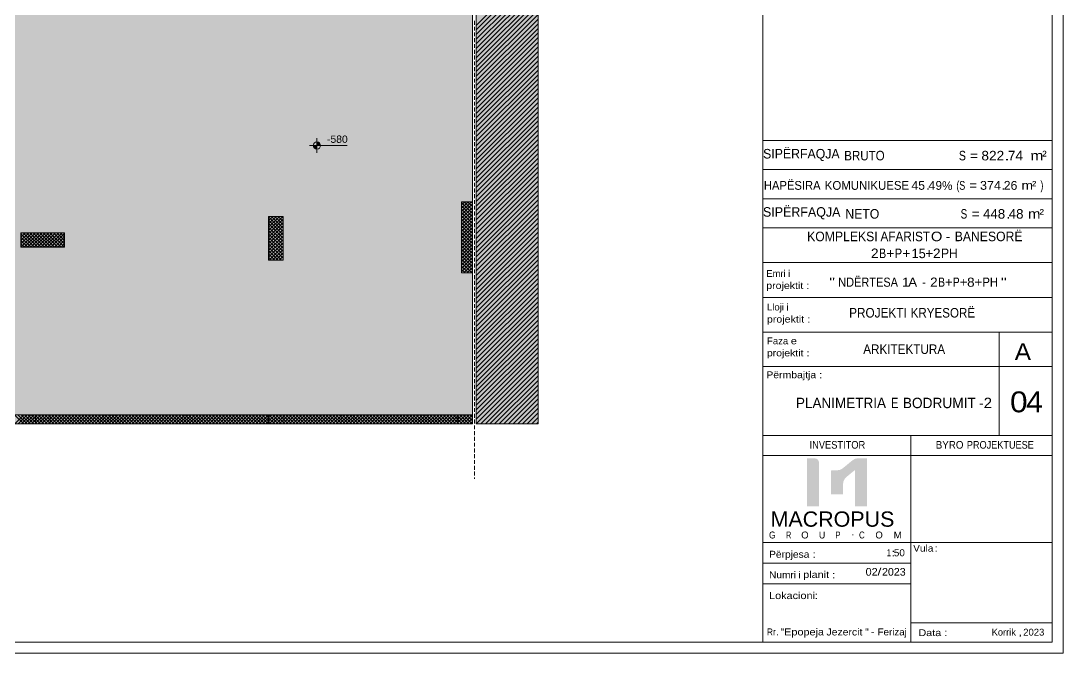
# Model space of a CAD drawing. Header units: metres. Extents: x 312 to 313.4, y 204 to 204.42.
# Drawn here: x 313.1007 to 313.402, y 204.0047 to 204.1875 of the extents above; entities that cross this region are included whole.
import ezdxf

# ---------------------------------------------------------------- set-up
doc = ezdxf.new("R2010")
doc.units = ezdxf.units.M
for name, color, linetype, true_color in [('PDF_2D Drafting - General', 7, 'Continuous', 0x999999), ('PDF_A - Dimensionimi', 7, 'Continuous', 0x999999), ('PDF_A - Fill Zone', 7, 'Continuous', 0xcccccc), ('PDF_A - Fleta', 7, 'Continuous', 0x6a6a6a), ('PDF_A - Muret', 7, 'Continuous', 0xaaaaaa), ('PDF_A - Shtyllat', 7, 'Continuous', 0x999999), ('PDF_A - Shtyllat bodrum', 7, 'Continuous', 0x999999)]:
    doc.layers.add(name, color=color, linetype=linetype, true_color=true_color)
doc.layers.add('PDF_Drawing & Figure', color=5, linetype='Continuous')
doc.styles.add('PDF Arial', font='arial.ttf')

# ---------------------------------------------------------------- blocks, each defined once
blk = doc.blocks.new('bodrumi')
at = {"layer": 'PDF_2D Drafting - General', "true_color": 0xffffff, "transparency": 33554559}
blk.add_hatch(color=7, dxfattribs=at).paths.add_polyline_path([(0.00316, 0.24951), (0.00316, -0.0437), (-0.31895, -0.0437), (-0.31895, 0.21459), (-0.3188, 0.21675), (-0.31836, 0.21887), (-0.31763, 0.2209), (-0.31663, 0.22282), (-0.31538, 0.22459), (-0.3139, 0.22616), (-0.31221, 0.22752), (-0.31036, 0.22864), (-0.30837, 0.22949), (-0.30629, 0.23007), (-0.30414, 0.23035)])
at = {"layer": 'PDF_A - Dimensionimi', "transparency": 33554559}
for points in [[(-0.04183, 0.03679), (-0.04183, 0.03574), (-0.04223, 0.03582), (-0.04257, 0.03605), (-0.0428, 0.03639), (-0.04288, 0.03679)], [(-0.04183, 0.03679), (-0.04183, 0.03784), (-0.04142, 0.03776), (-0.04108, 0.03754), (-0.04085, 0.03719), (-0.04077, 0.03679)]]:
    blk.add_hatch(color=256, dxfattribs=at).paths.add_polyline_path(points)
at = {"layer": 'PDF_A - Fill Zone', "true_color": 0xffffff, "transparency": 33554559}
blk.add_hatch(color=7, dxfattribs=at).paths.add_polyline_path([(0.00421, 0.24687), (0.00421, 0.24951), (0.02211, 0.24951), (0.02211, -0.0437), (0.00421, -0.0437)])
at = {"layer": 'PDF_A - Fleta', "true_color": 0xc92e1f, "transparency": 33554559}
for points in [[(0.10332, -0.05497), (0.10332, -0.06757), (0.09984, -0.06757), (0.09984, -0.05367), (0.10202, -0.05367), (0.10252, -0.05377), (0.10294, -0.05405), (0.10322, -0.05447)], [(0.11722, -0.05367), (0.11722, -0.06757), (0.11374, -0.06757), (0.11374, -0.05728), (0.11371, -0.05719), (0.11361, -0.05714), (0.11353, -0.05717), (0.11353, -0.05717), (0.11352, -0.05718), (0.11351, -0.05719), (0.1135, -0.0572), (0.11261, -0.05793), (0.11122, -0.05908), (0.11112, -0.05916), (0.11066, -0.05972), (0.11037, -0.06038), (0.11027, -0.06109), (0.11027, -0.06396), (0.11023, -0.06406), (0.11013, -0.0641), (0.10693, -0.0641), (0.10683, -0.06406), (0.10679, -0.06396), (0.10679, -0.05728), (0.10683, -0.05719), (0.10693, -0.05714), (0.10853, -0.05714), (0.1094, -0.057), (0.11016, -0.05657), (0.11022, -0.05652), (0.11028, -0.05647), (0.11286, -0.05434), (0.113, -0.05422), (0.11374, -0.05381), (0.11445, -0.05367)]]:
    blk.add_hatch(color=22, dxfattribs=at).paths.add_polyline_path(points)
at = {"layer": 'PDF_2D Drafting - General', "lineweight": 5}
blk.add_lwpolyline([(0.08706, -0.10686), (0.08706, 0.30355)], dxfattribs=at)
at = {"layer": 'PDF_2D Drafting - General', "color": 8, "lineweight": 9, "true_color": 0x7f7f7f}
for points in [[(0.00316, -0.0437), (0.00316, 0.24951)], [(-0.31895, -0.0437), (0.00316, -0.0437)]]:
    blk.add_lwpolyline(points, dxfattribs=at)
at = {"layer": 'PDF_A - Dimensionimi', "lineweight": 5}
for points in [[(-0.04393, 0.03679), (-0.03972, 0.03679)], [(-0.04183, 0.03469), (-0.04183, 0.0389)], [(-0.03972, 0.03679), (-0.03307, 0.03679)]]:
    blk.add_lwpolyline(points, dxfattribs=at)
blk.add_ellipse((-0.04182, 0.03679), major_axis=(0, 0.00105), ratio=0.999577, dxfattribs=at)
at = {"layer": 'PDF_A - Fill Zone', "lineweight": 5}
for points in [[(0.02211, 0.24951), (0.02211, -0.0437)], [(0.00421, -0.0437), (0.00421, 0.24687)], [(0.00421, 0.07155), (0.02211, 0.08945)], [(0.00421, 0.07021), (0.02211, 0.08811)], [(0.00421, 0.06887), (0.02211, 0.08677)], [(0.00421, 0.06753), (0.02211, 0.08543)], [(0.00421, 0.06619), (0.02211, 0.08409)], [(0.00421, 0.06485), (0.02211, 0.08275)], [(0.00421, 0.06351), (0.02211, 0.08141)], [(0.00421, 0.06217), (0.02211, 0.08007)], [(0.00421, 0.06084), (0.02211, 0.07873)], [(0.00421, 0.0595), (0.02211, 0.07739)], [(0.00421, 0.05816), (0.02211, 0.07605)], [(0.00421, 0.05682), (0.02211, 0.07471)], [(0.00421, 0.05548), (0.02211, 0.07337)], [(0.00421, 0.05414), (0.02211, 0.07203)], [(0.00421, 0.0528), (0.02211, 0.07069)], [(0.00421, 0.05146), (0.02211, 0.06935)], [(0.00421, 0.05012), (0.02211, 0.06801)], [(0.00421, 0.04878), (0.02211, 0.06667)], [(0.00421, 0.04744), (0.02211, 0.06533)], [(0.00421, 0.0461), (0.02211, 0.06399)], [(0.00421, 0.04476), (0.02211, 0.06265)], [(0.00421, 0.04342), (0.02211, 0.06131)], [(0.00421, 0.04208), (0.02211, 0.05997)], [(0.00421, 0.04074), (0.02211, 0.05863)], [(0.00421, 0.0394), (0.02211, 0.05729)], [(0.00421, 0.03806), (0.02211, 0.05595)], [(0.00421, 0.03672), (0.02211, 0.05461)], [(0.00421, 0.03538), (0.02211, 0.05327)], [(0.00421, 0.03404), (0.02211, 0.05193)], [(0.00421, 0.0327), (0.02211, 0.05059)], [(0.00421, 0.03136), (0.02211, 0.04925)], [(0.00421, 0.03002), (0.02211, 0.04791)], [(0.00421, 0.02868), (0.02211, 0.04658)], [(0.00421, 0.02734), (0.02211, 0.04524)], [(0.00421, 0.026), (0.02211, 0.0439)], [(0.00421, 0.02466), (0.02211, 0.04256)], [(0.00421, 0.02332), (0.02211, 0.04122)], [(0.00421, 0.02198), (0.02211, 0.03988)], [(0.00421, 0.02064), (0.02211, 0.03854)], [(0.00421, 0.0193), (0.02211, 0.0372)], [(0.00421, 0.01796), (0.02211, 0.03586)], [(0.00421, 0.01662), (0.02211, 0.03452)], [(0.00421, 0.01528), (0.02211, 0.03318)], [(0.00421, 0.01394), (0.02211, 0.03184)], [(0.00421, 0.0126), (0.02211, 0.0305)], [(0.00421, 0.01126), (0.02211, 0.02916)], [(0.00421, 0.00992), (0.02211, 0.02782)], [(0.00421, 0.00858), (0.02211, 0.02648)], [(0.00421, 0.00724), (0.02211, 0.02514)], [(0.00421, 0.0059), (0.02211, 0.0238)], [(0.00421, 0.00456), (0.02211, 0.02246)], [(0.00421, 0.00322), (0.02211, 0.02112)], [(0.00421, 0.00188), (0.02211, 0.01978)], [(0.00421, 0.00055), (0.02211, 0.01844)], [(0.00421, -0.00079), (0.02211, 0.0171)], [(0.00421, -0.00214), (0.02211, 0.01576)], [(0.00421, -0.00347), (0.02211, 0.01442)], [(0.00421, -0.00481), (0.02211, 0.01308)], [(0.00421, -0.00615), (0.02211, 0.01174)], [(0.00421, -0.00749), (0.02211, 0.0104)], [(0.00421, -0.00883), (0.02211, 0.00906)], [(0.00421, -0.01017), (0.02211, 0.00772)], [(0.00421, -0.01151), (0.02211, 0.00638)], [(0.00421, -0.01285), (0.02211, 0.00504)], [(0.00421, -0.01419), (0.02211, 0.0037)], [(0.00421, -0.01553), (0.02211, 0.00236)], [(0.00421, -0.01687), (0.02211, 0.00102)], [(0.00421, -0.01821), (0.02211, -0.00032)], [(0.00421, -0.01955), (0.02211, -0.00166)], [(0.00421, -0.02089), (0.02211, -0.003)], [(0.00421, -0.02223), (0.02211, -0.00434)], [(0.00421, -0.02357), (0.02211, -0.00568)], [(0.00421, -0.02491), (0.02211, -0.00702)], [(0.00421, -0.02625), (0.02211, -0.00836)], [(0.00421, -0.02759), (0.02211, -0.0097)], [(0.00421, -0.02893), (0.02211, -0.01104)], [(0.00421, -0.03027), (0.02211, -0.01238)], [(0.00421, -0.03161), (0.02211, -0.01372)], [(0.00421, -0.03295), (0.02211, -0.01506)], [(0.00421, -0.03429), (0.02211, -0.0164)], [(0.00421, -0.03563), (0.02211, -0.01774)], [(0.00421, -0.03697), (0.02211, -0.01907)], [(0.00421, -0.03831), (0.02211, -0.02041)], [(0.00421, -0.03965), (0.02211, -0.02175)], [(0.00421, -0.04099), (0.02211, -0.02309)], [(0.00421, -0.04233), (0.02211, -0.02443)], [(0.00421, -0.04367), (0.02211, -0.02577)], [(0.00552, -0.0437), (0.02211, -0.02711)], [(0.00686, -0.0437), (0.02211, -0.02845)], [(0.0082, -0.0437), (0.02211, -0.02979)], [(0.00954, -0.0437), (0.02211, -0.03113)], [(0.01088, -0.0437), (0.02211, -0.03247)], [(0.01222, -0.0437), (0.02211, -0.03381)], [(0.01356, -0.0437), (0.02211, -0.03515)], [(0.0149, -0.0437), (0.02211, -0.03649)], [(0.01624, -0.0437), (0.02211, -0.03783)], [(0.01758, -0.0437), (0.02211, -0.03917)], [(0.01892, -0.0437), (0.02211, -0.04051)], [(0.02026, -0.0437), (0.02211, -0.04185)], [(0.02211, -0.0437), (0.00421, -0.0437)], [(0.0216, -0.0437), (0.02211, -0.04319)]]:
    blk.add_lwpolyline(points, dxfattribs=at)
at = {"layer": 'PDF_A - Fleta', "color": 253, "lineweight": 5, "true_color": 0x999999}
for points in [[(0.17388, 0.3067), (0.17388, -0.11001)], [(0.17068, 0.30355), (0.17068, -0.10686)], [(0.08706, 0.03826), (0.17068, 0.03826)], [(0.08706, 0.02984), (0.17068, 0.02984)], [(0.08706, 0.02141), (0.17068, 0.02141)], [(0.08706, 0.01299), (0.17068, 0.01299)], [(0.17068, 0.00301), (0.08706, 0.00301)], [(0.08706, -0.00716), (0.17068, -0.00716)], [(0.17068, -0.00716), (0.08706, -0.00716)], [(0.17068, -0.01714), (0.08706, -0.01714)], [(0.08706, -0.01714), (0.17068, -0.01714)], [(0.17078, -0.01714), (0.08712, -0.01714)], [(0.15536, -0.01714), (0.15536, -0.04708)], [(0.15536, -0.01714), (0.15536, -0.04708)], [(0.15536, -0.01714), (0.17068, -0.01714)], [(0.15536, -0.02712), (0.15536, -0.01714)], [(0.17068, -0.02712), (0.08706, -0.02712)], [(0.08706, -0.02712), (0.15536, -0.02712)], [(0.17078, -0.02712), (0.08712, -0.02712)], [(0.17078, -0.02712), (0.08712, -0.02712)], [(0.15536, -0.02712), (0.17068, -0.02712)], [(0.15536, -0.04708), (0.15536, -0.02712)], [(0.17068, -0.02712), (0.15536, -0.02712)], [(0.15536, -0.02712), (0.15536, -0.04708)], [(0.08706, -0.04708), (0.12982, -0.04708)], [(0.08706, -0.04708), (0.12982, -0.04708)], [(0.15536, -0.04708), (0.08706, -0.04708)], [(0.08712, -0.04708), (0.17078, -0.04708)], [(0.17068, -0.04708), (0.08712, -0.04708)], [(0.08712, -0.04708), (0.17068, -0.04708)], [(0.12982, -0.04708), (0.12982, -0.05285)], [(0.12982, -0.04708), (0.12982, -0.05285)], [(0.12982, -0.04708), (0.17068, -0.04708)], [(0.12982, -0.05577), (0.12982, -0.04708)], [(0.17068, -0.04708), (0.15536, -0.04708)], [(0.12982, -0.05285), (0.08706, -0.05285)], [(0.12982, -0.05285), (0.08706, -0.05285)], [(0.08706, -0.05285), (0.12982, -0.05285)], [(0.12982, -0.05285), (0.12982, -0.07549)], [(0.12982, -0.05285), (0.17068, -0.05285)], [(0.12982, -0.07549), (0.12982, -0.05577)], [(0.17068, -0.07802), (0.08706, -0.07802)], [(0.12982, -0.07549), (0.12982, -0.08127)], [(0.12982, -0.07549), (0.12982, -0.08127)], [(0.12982, -0.08127), (0.12982, -0.07549)], [(0.12982, -0.08127), (0.12982, -0.10238)], [(0.12982, -0.09001), (0.12982, -0.08127)], [(0.12982, -0.08399), (0.08706, -0.08399)], [(0.08706, -0.08996), (0.12982, -0.08996)], [(0.12982, -0.10686), (0.12982, -0.09001)], [(0.12982, -0.10128), (0.17068, -0.10128)], [(0.17068, -0.10686), (-0.3979, -0.10686)], [(0.17388, -0.11001), (-0.41369, -0.11001)]]:
    blk.add_lwpolyline(points, dxfattribs=at)
at = {"layer": 'PDF_A - Muret', "color": 8, "lineweight": 18, "true_color": 0x7f7f7f}
for points in [[(-0.12316, -0.04107), (-0.18895, -0.04107)], [(-0.05579, -0.04107), (-0.11895, -0.04107)], [(-0.00105, -0.04107), (-0.05158, -0.04107)], [(-0.18895, -0.0437), (-0.12316, -0.0437)], [(-0.11895, -0.0437), (-0.05579, -0.0437)], [(-0.05158, -0.0437), (-0.00105, -0.0437)]]:
    blk.add_lwpolyline(points, dxfattribs=at)
at = {"layer": 'PDF_A - Muret', "lineweight": 9}
for points in [[(-0.12658, -0.0437), (-0.12922, -0.04107)], [(-0.12913, -0.0437), (-0.1265, -0.04107)], [(-0.12562, -0.0437), (-0.12825, -0.04107)], [(-0.12816, -0.0437), (-0.12553, -0.04107)], [(-0.12465, -0.0437), (-0.12728, -0.04107)], [(-0.12719, -0.0437), (-0.12456, -0.04107)], [(-0.12368, -0.0437), (-0.12631, -0.04107)], [(-0.12623, -0.0437), (-0.12359, -0.04107)], [(-0.12316, -0.04325), (-0.12535, -0.04107)], [(-0.12526, -0.0437), (-0.12316, -0.0416)], [(-0.12316, -0.04229), (-0.12438, -0.04107)], [(-0.12316, -0.04132), (-0.12341, -0.04107)], [(-0.11895, -0.04319), (-0.11682, -0.04107)], [(-0.11895, -0.04223), (-0.11779, -0.04107)], [(-0.11895, -0.04126), (-0.11876, -0.04107)], [(-0.11691, -0.0437), (-0.11895, -0.04166)], [(-0.11594, -0.0437), (-0.11857, -0.04107)], [(-0.11849, -0.0437), (-0.11585, -0.04107)], [(-0.11497, -0.0437), (-0.1176, -0.04107)], [(-0.11752, -0.0437), (-0.11489, -0.04107)], [(-0.11401, -0.0437), (-0.11664, -0.04107)], [(-0.11655, -0.0437), (-0.11392, -0.04107)], [(-0.11304, -0.0437), (-0.11567, -0.04107)], [(-0.11558, -0.0437), (-0.11295, -0.04107)], [(-0.11207, -0.0437), (-0.1147, -0.04107)], [(-0.11461, -0.0437), (-0.11198, -0.04107)], [(-0.1111, -0.0437), (-0.11373, -0.04107)], [(-0.11365, -0.0437), (-0.11102, -0.04107)], [(-0.11014, -0.0437), (-0.11277, -0.04107)], [(-0.11268, -0.0437), (-0.11005, -0.04107)], [(-0.10917, -0.0437), (-0.1118, -0.04107)], [(-0.11171, -0.0437), (-0.10908, -0.04107)], [(-0.1082, -0.0437), (-0.11083, -0.04107)], [(-0.11074, -0.0437), (-0.10811, -0.04107)], [(-0.10723, -0.0437), (-0.10986, -0.04107)], [(-0.10978, -0.0437), (-0.10714, -0.04107)], [(-0.10626, -0.0437), (-0.1089, -0.04107)], [(-0.10881, -0.0437), (-0.10618, -0.04107)], [(-0.1053, -0.0437), (-0.10793, -0.04107)], [(-0.10784, -0.0437), (-0.10521, -0.04107)], [(-0.10433, -0.0437), (-0.10696, -0.04107)], [(-0.10687, -0.0437), (-0.10424, -0.04107)], [(-0.10336, -0.0437), (-0.10599, -0.04107)], [(-0.10591, -0.0437), (-0.10327, -0.04107)], [(-0.10239, -0.0437), (-0.10503, -0.04107)], [(-0.10494, -0.0437), (-0.10231, -0.04107)], [(-0.10143, -0.0437), (-0.10406, -0.04107)], [(-0.10397, -0.0437), (-0.10134, -0.04107)], [(-0.10046, -0.0437), (-0.10309, -0.04107)], [(-0.103, -0.0437), (-0.10037, -0.04107)], [(-0.09949, -0.0437), (-0.10212, -0.04107)], [(-0.10204, -0.0437), (-0.0994, -0.04107)], [(-0.09852, -0.0437), (-0.10116, -0.04107)], [(-0.10107, -0.0437), (-0.09844, -0.04107)], [(-0.09756, -0.0437), (-0.10019, -0.04107)], [(-0.1001, -0.0437), (-0.09747, -0.04107)], [(-0.09659, -0.0437), (-0.09922, -0.04107)], [(-0.09913, -0.0437), (-0.0965, -0.04107)], [(-0.09562, -0.0437), (-0.09825, -0.04107)], [(-0.09817, -0.0437), (-0.09553, -0.04107)], [(-0.09465, -0.0437), (-0.09728, -0.04107)], [(-0.0972, -0.0437), (-0.09457, -0.04107)], [(-0.09369, -0.0437), (-0.09632, -0.04107)], [(-0.09623, -0.0437), (-0.0936, -0.04107)], [(-0.09272, -0.0437), (-0.09535, -0.04107)], [(-0.09526, -0.0437), (-0.09263, -0.04107)], [(-0.09175, -0.0437), (-0.09438, -0.04107)], [(-0.09429, -0.0437), (-0.09166, -0.04107)], [(-0.09078, -0.0437), (-0.09341, -0.04107)], [(-0.09333, -0.0437), (-0.0907, -0.04107)], [(-0.08981, -0.0437), (-0.09245, -0.04107)], [(-0.09236, -0.0437), (-0.08973, -0.04107)], [(-0.08885, -0.0437), (-0.09148, -0.04107)], [(-0.09139, -0.0437), (-0.08876, -0.04107)], [(-0.08788, -0.0437), (-0.09051, -0.04107)], [(-0.09042, -0.0437), (-0.08779, -0.04107)], [(-0.08691, -0.0437), (-0.08954, -0.04107)], [(-0.08946, -0.0437), (-0.08682, -0.04107)], [(-0.08594, -0.0437), (-0.08858, -0.04107)], [(-0.08849, -0.0437), (-0.08586, -0.04107)], [(-0.08498, -0.0437), (-0.08761, -0.04107)], [(-0.08752, -0.0437), (-0.08489, -0.04107)], [(-0.08401, -0.0437), (-0.08664, -0.04107)], [(-0.08655, -0.0437), (-0.08392, -0.04107)], [(-0.08304, -0.0437), (-0.08567, -0.04107)], [(-0.08559, -0.0437), (-0.08295, -0.04107)], [(-0.08207, -0.0437), (-0.08471, -0.04107)], [(-0.08462, -0.0437), (-0.08199, -0.04107)], [(-0.08111, -0.0437), (-0.08374, -0.04107)], [(-0.08365, -0.0437), (-0.08102, -0.04107)], [(-0.08014, -0.0437), (-0.08277, -0.04107)], [(-0.08268, -0.0437), (-0.08005, -0.04107)], [(-0.07917, -0.0437), (-0.0818, -0.04107)], [(-0.08172, -0.0437), (-0.07908, -0.04107)], [(-0.0782, -0.0437), (-0.08084, -0.04107)], [(-0.08075, -0.0437), (-0.07812, -0.04107)], [(-0.07724, -0.0437), (-0.07987, -0.04107)], [(-0.07978, -0.0437), (-0.07715, -0.04107)], [(-0.07627, -0.0437), (-0.0789, -0.04107)], [(-0.07881, -0.0437), (-0.07618, -0.04107)], [(-0.0753, -0.0437), (-0.07793, -0.04107)], [(-0.07785, -0.0437), (-0.07521, -0.04107)], [(-0.07433, -0.0437), (-0.07696, -0.04107)], [(-0.07688, -0.0437), (-0.07425, -0.04107)], [(-0.07337, -0.0437), (-0.076, -0.04107)], [(-0.07591, -0.0437), (-0.07328, -0.04107)], [(-0.0724, -0.0437), (-0.07503, -0.04107)], [(-0.07494, -0.0437), (-0.07231, -0.04107)], [(-0.07143, -0.0437), (-0.07406, -0.04107)], [(-0.07397, -0.0437), (-0.07134, -0.04107)], [(-0.07046, -0.0437), (-0.07309, -0.04107)], [(-0.07301, -0.0437), (-0.07038, -0.04107)], [(-0.06949, -0.0437), (-0.07213, -0.04107)], [(-0.07204, -0.0437), (-0.06941, -0.04107)], [(-0.06853, -0.0437), (-0.07116, -0.04107)], [(-0.07107, -0.0437), (-0.06844, -0.04107)], [(-0.06756, -0.0437), (-0.07019, -0.04107)], [(-0.0701, -0.0437), (-0.06747, -0.04107)], [(-0.06659, -0.0437), (-0.06922, -0.04107)], [(-0.06914, -0.0437), (-0.0665, -0.04107)], [(-0.06562, -0.0437), (-0.06826, -0.04107)], [(-0.06817, -0.0437), (-0.06554, -0.04107)], [(-0.06466, -0.0437), (-0.06729, -0.04107)], [(-0.0672, -0.0437), (-0.06457, -0.04107)], [(-0.06369, -0.0437), (-0.06632, -0.04107)], [(-0.06623, -0.0437), (-0.0636, -0.04107)], [(-0.06272, -0.0437), (-0.06535, -0.04107)], [(-0.06527, -0.0437), (-0.06263, -0.04107)], [(-0.06175, -0.0437), (-0.06439, -0.04107)], [(-0.0643, -0.0437), (-0.06167, -0.04107)], [(-0.06079, -0.0437), (-0.06342, -0.04107)], [(-0.06333, -0.0437), (-0.0607, -0.04107)], [(-0.05982, -0.0437), (-0.06245, -0.04107)], [(-0.06236, -0.0437), (-0.05973, -0.04107)], [(-0.05885, -0.0437), (-0.06148, -0.04107)], [(-0.0614, -0.0437), (-0.05876, -0.04107)], [(-0.05788, -0.0437), (-0.06052, -0.04107)], [(-0.06043, -0.0437), (-0.0578, -0.04107)], [(-0.05692, -0.0437), (-0.05955, -0.04107)], [(-0.05946, -0.0437), (-0.05683, -0.04107)], [(-0.05595, -0.0437), (-0.05858, -0.04107)], [(-0.05849, -0.0437), (-0.05586, -0.04107)], [(-0.05579, -0.04289), (-0.05761, -0.04107)], [(-0.05752, -0.0437), (-0.05579, -0.04196)], [(-0.05579, -0.04192), (-0.05664, -0.04107)], [(-0.05158, -0.04356), (-0.04909, -0.04107)], [(-0.05158, -0.04259), (-0.05006, -0.04107)], [(-0.05158, -0.04162), (-0.05102, -0.04107)], [(-0.04917, -0.0437), (-0.05158, -0.04129)], [(-0.04821, -0.0437), (-0.05084, -0.04107)], [(-0.05075, -0.0437), (-0.04812, -0.04107)], [(-0.04724, -0.0437), (-0.04987, -0.04107)], [(-0.04978, -0.0437), (-0.04715, -0.04107)], [(-0.04627, -0.0437), (-0.0489, -0.04107)], [(-0.04882, -0.0437), (-0.04618, -0.04107)], [(-0.0453, -0.0437), (-0.04794, -0.04107)], [(-0.04785, -0.0437), (-0.04522, -0.04107)], [(-0.04434, -0.0437), (-0.04697, -0.04107)], [(-0.04688, -0.0437), (-0.04425, -0.04107)], [(-0.04337, -0.0437), (-0.046, -0.04107)], [(-0.04591, -0.0437), (-0.04328, -0.04107)], [(-0.0424, -0.0437), (-0.04503, -0.04107)], [(-0.04495, -0.0437), (-0.04231, -0.04107)], [(-0.04143, -0.0437), (-0.04407, -0.04107)], [(-0.04398, -0.0437), (-0.04135, -0.04107)], [(-0.04047, -0.0437), (-0.0431, -0.04107)], [(-0.04301, -0.0437), (-0.04038, -0.04107)], [(-0.0395, -0.0437), (-0.04213, -0.04107)], [(-0.04204, -0.0437), (-0.03941, -0.04107)], [(-0.03853, -0.0437), (-0.04116, -0.04107)], [(-0.04108, -0.0437), (-0.03844, -0.04107)], [(-0.03756, -0.0437), (-0.0402, -0.04107)], [(-0.04011, -0.0437), (-0.03748, -0.04107)], [(-0.0366, -0.0437), (-0.03923, -0.04107)], [(-0.03914, -0.0437), (-0.03651, -0.04107)], [(-0.03563, -0.0437), (-0.03826, -0.04107)], [(-0.03817, -0.0437), (-0.03554, -0.04107)], [(-0.03466, -0.0437), (-0.03729, -0.04107)], [(-0.0372, -0.0437), (-0.03457, -0.04107)], [(-0.03369, -0.0437), (-0.03632, -0.04107)], [(-0.03624, -0.0437), (-0.03361, -0.04107)], [(-0.03273, -0.0437), (-0.03536, -0.04107)], [(-0.03527, -0.0437), (-0.03264, -0.04107)], [(-0.03176, -0.0437), (-0.03439, -0.04107)], [(-0.0343, -0.0437), (-0.03167, -0.04107)], [(-0.03079, -0.0437), (-0.03342, -0.04107)], [(-0.03333, -0.0437), (-0.0307, -0.04107)], [(-0.02982, -0.0437), (-0.03245, -0.04107)], [(-0.03237, -0.0437), (-0.02974, -0.04107)], [(-0.02885, -0.0437), (-0.03149, -0.04107)], [(-0.0314, -0.0437), (-0.02877, -0.04107)], [(-0.02789, -0.0437), (-0.03052, -0.04107)], [(-0.03043, -0.0437), (-0.0278, -0.04107)], [(-0.02692, -0.0437), (-0.02955, -0.04107)], [(-0.02946, -0.0437), (-0.02683, -0.04107)], [(-0.02595, -0.0437), (-0.02858, -0.04107)], [(-0.0285, -0.0437), (-0.02586, -0.04107)], [(-0.02498, -0.0437), (-0.02762, -0.04107)], [(-0.02753, -0.0437), (-0.0249, -0.04107)], [(-0.02402, -0.0437), (-0.02665, -0.04107)], [(-0.02656, -0.0437), (-0.02393, -0.04107)], [(-0.02305, -0.0437), (-0.02568, -0.04107)], [(-0.02559, -0.0437), (-0.02296, -0.04107)], [(-0.02208, -0.0437), (-0.02471, -0.04107)], [(-0.02463, -0.0437), (-0.02199, -0.04107)], [(-0.02111, -0.0437), (-0.02375, -0.04107)], [(-0.02366, -0.0437), (-0.02103, -0.04107)], [(-0.02015, -0.0437), (-0.02278, -0.04107)], [(-0.02269, -0.0437), (-0.02006, -0.04107)], [(-0.01918, -0.0437), (-0.02181, -0.04107)], [(-0.02172, -0.0437), (-0.01909, -0.04107)], [(-0.01821, -0.0437), (-0.02084, -0.04107)], [(-0.02076, -0.0437), (-0.01812, -0.04107)], [(-0.01724, -0.0437), (-0.01988, -0.04107)], [(-0.01979, -0.0437), (-0.01716, -0.04107)], [(-0.01628, -0.0437), (-0.01891, -0.04107)], [(-0.01882, -0.0437), (-0.01619, -0.04107)], [(-0.01531, -0.0437), (-0.01794, -0.04107)], [(-0.01785, -0.0437), (-0.01522, -0.04107)], [(-0.01434, -0.0437), (-0.01697, -0.04107)], [(-0.01688, -0.0437), (-0.01425, -0.04107)], [(-0.01337, -0.0437), (-0.016, -0.04107)], [(-0.01592, -0.0437), (-0.01329, -0.04107)], [(-0.01241, -0.0437), (-0.01504, -0.04107)], [(-0.01495, -0.0437), (-0.01232, -0.04107)], [(-0.01144, -0.0437), (-0.01407, -0.04107)], [(-0.01398, -0.0437), (-0.01135, -0.04107)], [(-0.01047, -0.0437), (-0.0131, -0.04107)], [(-0.01301, -0.0437), (-0.01038, -0.04107)], [(-0.0095, -0.0437), (-0.01213, -0.04107)], [(-0.01205, -0.0437), (-0.00942, -0.04107)], [(-0.00853, -0.0437), (-0.01117, -0.04107)], [(-0.01108, -0.0437), (-0.00845, -0.04107)], [(-0.00757, -0.0437), (-0.0102, -0.04107)], [(-0.01011, -0.0437), (-0.00748, -0.04107)], [(-0.0066, -0.0437), (-0.00923, -0.04107)], [(-0.00914, -0.0437), (-0.00651, -0.04107)], [(-0.00563, -0.0437), (-0.00826, -0.04107)], [(-0.00818, -0.0437), (-0.00554, -0.04107)], [(-0.00466, -0.0437), (-0.0073, -0.04107)], [(-0.00721, -0.0437), (-0.00458, -0.04107)], [(-0.0037, -0.0437), (-0.00633, -0.04107)], [(-0.00624, -0.0437), (-0.00361, -0.04107)], [(-0.00273, -0.0437), (-0.00536, -0.04107)], [(-0.00527, -0.0437), (-0.00264, -0.04107)], [(-0.00176, -0.0437), (-0.00439, -0.04107)], [(-0.0043, -0.0437), (-0.00167, -0.04107)], [(-0.00105, -0.04344), (-0.00343, -0.04107)], [(-0.00334, -0.0437), (-0.00105, -0.04141)], [(-0.00105, -0.04247), (-0.00246, -0.04107)], [(-0.00105, -0.0415), (-0.00149, -0.04107)], [(-0.12429, -0.0437), (-0.12316, -0.04257)], [(-0.12332, -0.0437), (-0.12316, -0.04353)], [(-0.11788, -0.0437), (-0.11895, -0.04263)], [(-0.11884, -0.0437), (-0.11895, -0.04359)], [(-0.05656, -0.0437), (-0.05579, -0.04293)], [(-0.05014, -0.0437), (-0.05158, -0.04226)], [(-0.05111, -0.0437), (-0.05158, -0.04323)], [(-0.00237, -0.0437), (-0.00105, -0.04238)], [(-0.0014, -0.0437), (-0.00105, -0.04335)]]:
    blk.add_lwpolyline(points, dxfattribs=at)
at = {"layer": 'PDF_A - Muret', "color": 254, "true_color": 0xcccccc, "transparency": 33554559}
for points in [[(-0.18895, -0.0437), (-0.18895, -0.04107), (-0.12316, -0.0437), (-0.12316, -0.04107)], [(-0.11895, -0.0437), (-0.11895, -0.04107), (-0.05579, -0.0437), (-0.05579, -0.04107)], [(-0.05158, -0.0437), (-0.05158, -0.04107), (-0.00105, -0.0437), (-0.00105, -0.04107)]]:
    blk.add_solid(points, dxfattribs=at)
at = {"layer": 'PDF_A - Shtyllat', "lineweight": 5}
for points in [[(0, 0.0177), (0.00283, 0.02053)], [(0, 0.01866), (0.00186, 0.02053)], [(0, 0.01963), (0.00089, 0.02053)], [(0.00316, 0.01718), (0, 0.02034)], [(0, 0.01673), (0.00316, 0.01989)], [(0.00316, 0.01621), (0, 0.01937)], [(0, 0.01576), (0.00316, 0.01892)], [(0.00316, 0.01525), (0, 0.0184)], [(0.00316, 0.01815), (0.00078, 0.02053)], [(0.00316, 0.01912), (0.00175, 0.02053)], [(0.00316, 0.02008), (0.00272, 0.02053)], [(-0.05579, 0.01222), (-0.05171, 0.0163)], [(-0.05579, 0.01319), (-0.05268, 0.0163)], [(-0.05579, 0.01416), (-0.05365, 0.0163)], [(-0.05579, 0.01513), (-0.05461, 0.0163)], [(-0.05579, 0.01609), (-0.05558, 0.0163)], [(-0.05158, 0.01193), (-0.05579, 0.01614)], [(-0.05579, 0.01126), (-0.05158, 0.01547)], [(-0.05158, 0.01096), (-0.05579, 0.01517)], [(-0.05158, 0.01289), (-0.05499, 0.0163)], [(-0.05158, 0.01386), (-0.05402, 0.0163)], [(-0.05158, 0.01483), (-0.05305, 0.0163)], [(-0.05158, 0.0158), (-0.05209, 0.0163)], [(0, 0.01479), (0.00316, 0.01795)], [(0.00316, 0.01428), (0, 0.01744)], [(0, 0.01383), (0.00316, 0.01698)], [(0.00316, 0.01331), (0, 0.01647)], [(0, 0.01286), (0.00316, 0.01602)], [(0.00316, 0.01234), (0, 0.0155)], [(-0.05579, 0.01029), (-0.05158, 0.0145)], [(-0.05158, 0.00999), (-0.05579, 0.0142)], [(-0.05579, 0.00932), (-0.05158, 0.01353)], [(-0.05158, 0.00902), (-0.05579, 0.01323)], [(-0.05579, 0.00835), (-0.05158, 0.01256)], [(-0.05158, 0.00806), (-0.05579, 0.01227)], [(0, 0.01189), (0.00316, 0.01505)], [(0.00316, 0.01138), (0, 0.01453)], [(0, 0.01092), (0.00316, 0.01408)], [(0.00316, 0.01041), (0, 0.01357)], [(0, 0.00996), (0.00316, 0.01311)], [(0.00316, 0.00944), (0, 0.0126)], [(0, 0.00899), (0.00316, 0.01215)], [(-0.12737, 0.00741), (-0.12319, 0.01159)], [(-0.12737, 0.00838), (-0.12415, 0.01159)], [(-0.12737, 0.00935), (-0.12512, 0.01159)], [(-0.12737, 0.01031), (-0.12609, 0.01159)], [(-0.12737, 0.01128), (-0.12706, 0.01159)], [(-0.12348, 0.00738), (-0.12737, 0.01127)], [(-0.12445, 0.00738), (-0.12737, 0.01031)], [(-0.12541, 0.00738), (-0.12737, 0.00934)], [(-0.12251, 0.00738), (-0.12672, 0.01159)], [(-0.12643, 0.00738), (-0.12222, 0.01159)], [(-0.12154, 0.00738), (-0.12575, 0.01159)], [(-0.12546, 0.00738), (-0.12125, 0.01159)], [(-0.12058, 0.00738), (-0.12479, 0.01159)], [(-0.12449, 0.00738), (-0.12028, 0.01159)], [(-0.11961, 0.00738), (-0.12382, 0.01159)], [(-0.12353, 0.00738), (-0.11932, 0.01159)], [(-0.11864, 0.00738), (-0.12285, 0.01159)], [(-0.12256, 0.00738), (-0.11835, 0.01159)], [(-0.11767, 0.00738), (-0.12188, 0.01159)], [(-0.12159, 0.00738), (-0.11738, 0.01159)], [(-0.1167, 0.00738), (-0.12092, 0.01159)], [(-0.12062, 0.00738), (-0.11641, 0.01159)], [(-0.11574, 0.00738), (-0.11995, 0.01159)], [(-0.11966, 0.00738), (-0.11545, 0.01159)], [(-0.11477, 0.00738), (-0.11898, 0.01159)], [(-0.11869, 0.00738), (-0.11474, 0.01133)], [(-0.11474, 0.00832), (-0.11801, 0.01159)], [(-0.11772, 0.00738), (-0.11474, 0.01037)], [(-0.11474, 0.00929), (-0.11704, 0.01159)], [(-0.11675, 0.00738), (-0.11474, 0.0094)], [(-0.11474, 0.01025), (-0.11608, 0.01159)], [(-0.11474, 0.01122), (-0.11511, 0.01159)], [(-0.05579, 0.00739), (-0.05158, 0.0116)], [(-0.05158, 0.00709), (-0.05579, 0.0113)], [(-0.05579, 0.00642), (-0.05158, 0.01063)], [(-0.05158, 0.00612), (-0.05579, 0.01033)], [(-0.05579, 0.00545), (-0.05158, 0.00966)], [(-0.05158, 0.00515), (-0.05579, 0.00936)], [(0.00316, 0.00847), (0, 0.01163)], [(0, 0.00802), (0.00316, 0.01118)], [(0.00316, 0.00751), (0, 0.01066)], [(0, 0.00705), (0.00316, 0.01021)], [(0.00316, 0.00654), (0, 0.0097)], [(0, 0.00609), (0.00316, 0.00924)], [(-0.12638, 0.00738), (-0.12737, 0.00837)], [(-0.12735, 0.00738), (-0.12737, 0.0074)], [(-0.11579, 0.00738), (-0.11474, 0.00843)], [(-0.11482, 0.00738), (-0.11474, 0.00746)], [(-0.05579, 0.00448), (-0.05158, 0.00869)], [(-0.05158, 0.00419), (-0.05579, 0.0084)], [(-0.05203, 0.00367), (-0.05579, 0.00743)], [(-0.053, 0.00367), (-0.05579, 0.00646)], [(-0.05563, 0.00367), (-0.05158, 0.00773)], [(-0.05467, 0.00367), (-0.05158, 0.00676)], [(0.00316, 0.00557), (0, 0.00873)], [(0, 0.00512), (0.00316, 0.00828)], [(0.00316, 0.0046), (0, 0.00776)], [(0, 0.00415), (0.00316, 0.00731)], [(0.00316, 0.00363), (0, 0.00679)], [(0, 0.00318), (0.00316, 0.00634)], [(-0.05397, 0.00367), (-0.05579, 0.00549)], [(-0.05494, 0.00367), (-0.05579, 0.00453)], [(-0.0537, 0.00367), (-0.05158, 0.00579)], [(-0.05273, 0.00367), (-0.05158, 0.00482)], [(-0.05176, 0.00367), (-0.05158, 0.00385)], [(0.00316, 0.00267), (0, 0.00583)], [(0, 0.00221), (0.00316, 0.00537)], [(0.00316, 0.0017), (0, 0.00486)], [(0, 0.00125), (0.00316, 0.0044)], [(0.00316, 0.00073), (0, 0.00389)], [(0, 0.00028), (0.00316, 0.00344)], [(0.00292, 0), (0, 0.00292)], [(0.00195, 0), (0, 0.00195)], [(0.00099, 0), (0, 0.00099)], [(0.00002, 0), (0, 0.00002)], [(0.00069, 0), (0.00316, 0.00247)], [(0.00165, 0), (0.00316, 0.0015)], [(0.00262, 0), (0.00316, 0.00053)], [(-0.12316, -0.04353), (-0.12069, -0.04107)], [(-0.12316, -0.04257), (-0.12166, -0.04107)], [(-0.12316, -0.0416), (-0.12263, -0.04107)], [(-0.12078, -0.0437), (-0.12316, -0.04132)], [(-0.11981, -0.0437), (-0.12244, -0.04107)], [(-0.12236, -0.0437), (-0.11972, -0.04107)], [(-0.11895, -0.04359), (-0.12148, -0.04107)], [(-0.12139, -0.0437), (-0.11895, -0.04126)], [(-0.11895, -0.04263), (-0.12051, -0.04107)], [(-0.11895, -0.04166), (-0.11954, -0.04107)], [(-0.12175, -0.0437), (-0.12316, -0.04229)], [(-0.12271, -0.0437), (-0.12316, -0.04325)], [(-0.12042, -0.0437), (-0.11895, -0.04223)], [(-0.11945, -0.0437), (-0.11895, -0.04319)]]:
    blk.add_lwpolyline(points, dxfattribs=at)
at = {"layer": 'PDF_A - Shtyllat', "color": 8, "lineweight": 18, "true_color": 0x7f7f7f}
for points in [[(0.00316, 0.02053), (0, 0.02053)], [(0, 0.02053), (0, 0)], [(0.00316, 0), (0.00316, 0.02053)], [(-0.05158, 0.0163), (-0.05579, 0.0163)], [(-0.05579, 0.0163), (-0.05579, 0.00367)], [(-0.05158, 0.00367), (-0.05158, 0.0163)], [(-0.12737, 0.01159), (-0.12737, 0.00738)], [(-0.11474, 0.01159), (-0.12737, 0.01159)], [(-0.11474, 0.00738), (-0.11474, 0.01159)], [(-0.12737, 0.00738), (-0.11474, 0.00738)], [(-0.05579, 0.00367), (-0.05158, 0.00367)], [(0, 0), (0.00316, 0)], [(-0.11895, -0.04107), (-0.12316, -0.04107)], [(-0.12316, -0.04107), (-0.12316, -0.0437)], [(-0.11895, -0.0437), (-0.11895, -0.04107)], [(-0.12316, -0.0437), (-0.11895, -0.0437)]]:
    blk.add_lwpolyline(points, dxfattribs=at)
at = {"layer": 'PDF_A - Shtyllat', "color": 253, "true_color": 0xaaaaaa, "transparency": 33554559}
for points in [[(0, 0), (0, 0.02053), (0.00316, 0), (0.00316, 0.02053)], [(-0.05579, 0.00367), (-0.05579, 0.0163), (-0.05158, 0.00367), (-0.05158, 0.0163)], [(-0.12737, 0.01159), (-0.11474, 0.01159), (-0.12737, 0.00738), (-0.11474, 0.00738)], [(-0.12316, -0.0437), (-0.12316, -0.04107), (-0.11895, -0.0437), (-0.11895, -0.04107)]]:
    blk.add_solid(points, dxfattribs=at)
at = {"layer": 'PDF_A - Shtyllat bodrum', "lineweight": 5}
for points in [[(-0.05579, -0.04293), (-0.05393, -0.04107)], [(-0.05579, -0.04196), (-0.05489, -0.04107)], [(-0.05401, -0.0437), (-0.05579, -0.04192)], [(-0.05305, -0.0437), (-0.05568, -0.04107)], [(-0.05559, -0.0437), (-0.05296, -0.04107)], [(-0.05208, -0.0437), (-0.05471, -0.04107)], [(-0.05462, -0.0437), (-0.05199, -0.04107)], [(-0.05158, -0.04323), (-0.05374, -0.04107)], [(-0.05365, -0.0437), (-0.05158, -0.04162)], [(-0.05158, -0.04226), (-0.05277, -0.04107)], [(-0.05158, -0.04129), (-0.05181, -0.04107)], [(-0.00105, -0.04335), (0.00123, -0.04107)], [(-0.00105, -0.04238), (0.00026, -0.04107)], [(-0.00105, -0.04141), (-0.00071, -0.04107)], [(0.00114, -0.0437), (-0.00105, -0.0415)], [(0.00211, -0.0437), (-0.00052, -0.04107)], [(-0.00043, -0.0437), (0.0022, -0.04107)], [(0.00308, -0.0437), (0.00044, -0.04107)], [(0.00053, -0.0437), (0.00316, -0.04107)], [(0.00316, -0.04281), (0.00141, -0.04107)], [(0.0015, -0.0437), (0.00316, -0.04204)], [(0.00316, -0.04184), (0.00238, -0.04107)], [(-0.05498, -0.0437), (-0.05579, -0.04289)], [(-0.05269, -0.0437), (-0.05158, -0.04259)], [(-0.05172, -0.0437), (-0.05158, -0.04356)], [(0.00017, -0.0437), (-0.00105, -0.04247)], [(-0.00079, -0.0437), (-0.00105, -0.04344)], [(0.00247, -0.0437), (0.00316, -0.04301)]]:
    blk.add_lwpolyline(points, dxfattribs=at)
at = {"layer": 'PDF_A - Shtyllat bodrum', "color": 8, "lineweight": 18, "true_color": 0x7f7f7f}
for points in [[(-0.05158, -0.04107), (-0.05579, -0.04107)], [(-0.05579, -0.04107), (-0.05579, -0.0437)], [(-0.05158, -0.0437), (-0.05158, -0.04107)], [(0.00316, -0.04107), (-0.00105, -0.04107)], [(-0.00105, -0.04107), (-0.00105, -0.0437)], [(0.00316, -0.0437), (0.00316, -0.04107)], [(-0.05579, -0.0437), (-0.05158, -0.0437)], [(-0.00105, -0.0437), (0.00316, -0.0437)]]:
    blk.add_lwpolyline(points, dxfattribs=at)
at = {"layer": 'PDF_A - Shtyllat bodrum', "color": 253, "true_color": 0xaaaaaa, "transparency": 33554559}
for points in [[(-0.05579, -0.0437), (-0.05579, -0.04107), (-0.05158, -0.0437), (-0.05158, -0.04107)], [(-0.00105, -0.0437), (-0.00105, -0.04107), (0.00316, -0.0437), (0.00316, -0.04107)]]:
    blk.add_solid(points, dxfattribs=at)
at = {"layer": 'PDF_Drawing & Figure', "lineweight": 18}
for points in [[(0.00368, 0.07172), (0.00368, 0.07283)], [(0.00368, 0.07005), (0.00368, 0.07116)], [(0.00368, 0.06838), (0.00368, 0.06949)], [(0.00368, 0.06671), (0.00368, 0.06782)], [(0.00368, 0.06504), (0.00368, 0.06615)], [(0.00368, 0.06336), (0.00368, 0.06448)], [(0.00368, 0.06169), (0.00368, 0.06281)], [(0.00368, 0.06002), (0.00368, 0.06114)], [(0.00368, 0.05835), (0.00368, 0.05947)], [(0.00368, 0.05668), (0.00368, 0.05779)], [(0.00368, 0.05501), (0.00368, 0.05612)], [(0.00368, 0.05334), (0.00368, 0.05445)], [(0.00368, 0.05167), (0.00368, 0.05278)], [(0.00368, 0.05), (0.00368, 0.05111)], [(0.00368, 0.04833), (0.00368, 0.04944)], [(0.00368, 0.04665), (0.00368, 0.04777)], [(0.00368, 0.04498), (0.00368, 0.0461)], [(0.00368, 0.04331), (0.00368, 0.04443)], [(0.00368, 0.04164), (0.00368, 0.04276)], [(0.00368, 0.03997), (0.00368, 0.04108)], [(0.00368, 0.0383), (0.00368, 0.03941)], [(0.00368, 0.03663), (0.00368, 0.03774)], [(0.00368, 0.03496), (0.00368, 0.03607)], [(0.00368, 0.03329), (0.00368, 0.0344)], [(0.00368, 0.03161), (0.00368, 0.03273)], [(0.00368, 0.02994), (0.00368, 0.03106)], [(0.00368, 0.02827), (0.00368, 0.02939)], [(0.00368, 0.0266), (0.00368, 0.02772)], [(0.00368, 0.02493), (0.00368, 0.02604)], [(0.00368, 0.02326), (0.00368, 0.02437)], [(0.00368, 0.02159), (0.00368, 0.0227)], [(0.00368, 0.01992), (0.00368, 0.02103)], [(0.00368, 0.01825), (0.00368, 0.01936)], [(0.00368, 0.01658), (0.00368, 0.01769)], [(0.00368, 0.0149), (0.00368, 0.01602)], [(0.00368, 0.01323), (0.00368, 0.01435)], [(0.00368, 0.01156), (0.00368, 0.01268)], [(0.00368, 0.00989), (0.00368, 0.01101)], [(0.00368, 0.00822), (0.00368, 0.00933)], [(0.00368, 0.00655), (0.00368, 0.00766)], [(0.00368, 0.00488), (0.00368, 0.00599)], [(0.00368, 0.00321), (0.00368, 0.00432)], [(0.00368, 0.00154), (0.00368, 0.00265)], [(0.00368, -0.00014), (0.00368, 0.00098)], [(0.00368, -0.00181), (0.00368, -0.00069)], [(0.00368, -0.00348), (0.00368, -0.00236)], [(0.00368, -0.00515), (0.00368, -0.00404)], [(0.00368, -0.00682), (0.00368, -0.00571)], [(0.00368, -0.00849), (0.00368, -0.00738)], [(0.00368, -0.01016), (0.00368, -0.00905)], [(0.00368, -0.01183), (0.00368, -0.01072)], [(0.00368, -0.0135), (0.00368, -0.01239)], [(0.00368, -0.01517), (0.00368, -0.01406)], [(0.00368, -0.01685), (0.00368, -0.01573)], [(0.00368, -0.01852), (0.00368, -0.0174)], [(0.00368, -0.02019), (0.00368, -0.01907)], [(0.00368, -0.02186), (0.00368, -0.02075)], [(0.00368, -0.02353), (0.00368, -0.02242)], [(0.00368, -0.0252), (0.00368, -0.02409)], [(0.00368, -0.02687), (0.00368, -0.02576)], [(0.00368, -0.02854), (0.00368, -0.02743)], [(0.00368, -0.03022), (0.00368, -0.0291)], [(0.00368, -0.03189), (0.00368, -0.03077)], [(0.00368, -0.03356), (0.00368, -0.03244)], [(0.00368, -0.03523), (0.00368, -0.03411)], [(0.00368, -0.0369), (0.00368, -0.03579)], [(0.00368, -0.03857), (0.00368, -0.03746)], [(0.00368, -0.04024), (0.00368, -0.03913)], [(0.00368, -0.04191), (0.00368, -0.0408)], [(0.00368, -0.04358), (0.00368, -0.04247)], [(0.00368, -0.04525), (0.00368, -0.04414)], [(0.00368, -0.04693), (0.00368, -0.04581)], [(0.00368, -0.0486), (0.00368, -0.04748)], [(0.00368, -0.05027), (0.00368, -0.04915)], [(0.00368, -0.05194), (0.00368, -0.05082)], [(0.00368, -0.05361), (0.00368, -0.0525)], [(0.00368, -0.05528), (0.00368, -0.05417)], [(0.00368, -0.05695), (0.00368, -0.05584)], [(0.00368, -0.05862), (0.00368, -0.05751)], [(0.00368, -0.05957), (0.00368, -0.05918)]]:
    blk.add_lwpolyline(points, dxfattribs=at)
at = {"layer": 'PDF_A - Dimensionimi', "insert": (-0.0389, 0.03754), "char_height": 0.0021275, "attachment_point": 7, "style": 'PDF Arial'}
blk.add_mtext('\\W1.005032;-580', dxfattribs=at)
at = {"layer": 'PDF_A - Fleta', "color": 144, "true_color": 0x0077b0, "char_height": 0.0027603, "attachment_point": 7, "style": 'PDF Arial'}
for s, insert in [('\\W0.922219;SIPËRFAQJA', (0.08714, 0.03229)), ('\\W0.866921;BRUTO', (0.11059, 0.03246)), ('\\W0.793382;S', (0.14374, 0.03246)), ('\\W1.032508;=', (0.14696, 0.03251)), ('\\W1.022987;822', (0.15025, 0.03246)), ('\\W1.014887;74', (0.15792, 0.03251)), ('\\W1.157951;m', (0.16442, 0.03251)), ('\\W1.004691;²', (0.16783, 0.03251)), ('\\W1.527480;.', (0.15686, 0.03251))]:
    blk.add_mtext(s, dxfattribs=dict(at, insert=insert))
at = {"layer": 'PDF_A - Fleta', "color": 7, "attachment_point": 7, "style": 'PDF Arial'}
for s, insert, char_height in [('\\W0.908657;HAPËSIRA', (0.08737, 0.02396), 0.002553), ('\\W0.924200;KOMUNIKUESE', (0.10499, 0.02396), 0.002553), ('\\W0.981433;45', (0.13004, 0.02396), 0.002553), ('\\W1.196161;.', (0.13422, 0.02401), 0.002553), ('\\W1.015295;4', (0.13494, 0.02401), 0.002553), ('\\W0.941690;9', (0.13699, 0.02396), 0.002553), ('\\W0.950402;%', (0.13887, 0.02391), 0.002553), ('\\W0.754475;(', (0.14301, 0.02326), 0.002553), ('\\W0.739259;S', (0.14383, 0.02396), 0.002553), ('\\W1.047517;=', (0.14677, 0.02401), 0.002553), ('\\W1.014221;374', (0.14985, 0.02396), 0.002553), ('\\W1.196161;.', (0.15597, 0.02401), 0.002553), ('\\W0.996837;26', (0.1567, 0.02396), 0.002553), ('\\W1.131208;m', (0.16181, 0.02401), 0.002553), ('\\W1.024801;²', (0.1649, 0.02401), 0.002553), ('\\W0.753442;)', (0.16729, 0.02326), 0.002553), ('\\W0.932761;SIPËRFAQJA', (0.08711, 0.01545), 0.0027603), ('\\W0.916346;NETO', (0.11092, 0.01562), 0.0027603), ('\\W0.739259;S', (0.14425, 0.01562), 0.0027603), ('\\W0.994845;448', (0.15072, 0.01562), 0.0027603), ('\\W0.994274;48', (0.15815, 0.01562), 0.0027603), ('\\W1.024801;²', (0.16703, 0.01566), 0.0027603), ('\\W1.047517;=', (0.14742, 0.01566), 0.0027603), ('\\W1.196161;.', (0.15738, 0.01566), 0.0027603), ('\\W1.131208;m', (0.16369, 0.01566), 0.0027603), ('\\W0.982323;Emri', (0.08809, -0.0012), 0.0019716), ('\\W1.283843;i', (0.09428, -0.0012), 0.0019716), ('\\W1.109746;projektit', (0.08806, -0.00528), 0.0019716), ('\\W1.196161;:', (0.09965, -0.0047), 0.0019716), ('\\W0.998631;Lloji', (0.08828, -0.0115), 0.0019716), ('\\W1.283843;i', (0.09381, -0.01092), 0.0019716), ('\\W0.883289;PROJEKTI', (0.11201, -0.01299), 0.0027603), ('\\W0.869004;KRYESORË', (0.1298, -0.01299), 0.0027603), ('\\W1.115638;projektit', (0.08825, -0.015), 0.0019716), ('\\W1.196161;:', (0.0999, -0.01442), 0.0019716), ('\\W1.001779;Faza', (0.08828, -0.02072), 0.0019716), ('\\W1.147448;e', (0.09517, -0.02072), 0.0019716), ('\\W0.876927;ARKITEKTURA', (0.11609, -0.02352), 0.0027603), ('\\W1.036352;A', (0.15987, -0.02527), 0.0048989), ('\\W1.094789;projektit', (0.08825, -0.02477), 0.0019716), ('\\W1.196161;:', (0.09966, -0.02419), 0.0019716), ('\\W1.093335;Përmbajtja', (0.08809, -0.03109), 0.0019716), ('\\W1.196161;:', (0.10334, -0.03051), 0.0019716), ('\\W0.927368;PLANIMETRIA', (0.09664, -0.03915), 0.0030147), ('\\W0.771738;E', (0.12411, -0.03915), 0.0030147), ('\\W0.939644;BODRUMIT', (0.12753, -0.0392), 0.0030147), ('\\W1.031448;2', (0.15092, -0.03915), 0.0030147), ('\\W1.083442;0', (0.15852, -0.04044), 0.0060294), ('\\W1.033064;4', (0.16316, -0.04034), 0.0060294), ('\\W0.996957;-', (0.14953, -0.03915), 0.0030147), ('\\W0.869264;INVESTITOR', (0.10058, -0.0509), 0.0022082), ('\\W0.915747;BYRO', (0.13706, -0.0509), 0.0022082), ('\\W0.855928;PROJEKTUESE', (0.14604, -0.0509), 0.0022082), ('\\W1.036540;Përpjesa', (0.08889, -0.08305), 0.0020349), ('\\W1.196160;:', (0.10142, -0.08245), 0.0020349), ('\\W0.697884;1', (0.1229, -0.08198), 0.0020349), ('\\W1.196160;:', (0.12432, -0.08198), 0.0020349), ('\\W1.010708;50', (0.12493, -0.08202), 0.0020349), ('\\W1.059750;Vula', (0.13053, -0.08069), 0.0019716), ('\\W1.196161;:', (0.1367, -0.08066), 0.0019716), ('\\W1.061784;Numri', (0.08888, -0.08836), 0.0019716), ('\\W1.283843;i', (0.09728, -0.08833), 0.0019716), ('\\W1.138290;planit', (0.09874, -0.08887), 0.0019716), ('\\W1.196161;:', (0.10709, -0.08833), 0.0019716), ('\\W1.020734;02', (0.11677, -0.08763), 0.0022082), ('\\W1.339707;/', (0.12019, -0.08763), 0.0022082), ('\\W0.996623;2023', (0.12152, -0.08763), 0.0022082), ('\\W1.102690;Lokacioni', (0.08889, -0.09441), 0.0020349), ('\\W1.196160;:', (0.10207, -0.09438), 0.0020349), ('\\W0.840753;Rr', (0.08827, -0.1049), 0.0020349), ('\\W1.196160;.', (0.09084, -0.1049), 0.0020349), ('\\W0.999896;"', (0.09219, -0.1049), 0.0020349), ('\\W1.103394;Epopeja', (0.09324, -0.1055), 0.0020349), ('\\W1.058713;Jezercit', (0.10547, -0.10493), 0.0020349), ('\\W0.999896;"', (0.11666, -0.1049), 0.0020349), ('\\W0.996957;-', (0.11835, -0.1049), 0.0020349), ('\\W0.989403;Ferizaj', (0.12025, -0.1055), 0.0020349), ('\\W1.139592;Data', (0.13204, -0.10511), 0.0019716), ('\\W1.196161;:', (0.1395, -0.10507), 0.0019716), ('\\W0.973752;Korrik', (0.15322, -0.10495), 0.0019716), ('\\W1.387301;,', (0.16093, -0.10531), 0.0019716), ('\\W0.995345;2023', (0.16234, -0.10496), 0.0019716)]:
    blk.add_mtext(s, dxfattribs=dict(at, insert=insert, char_height=char_height))
at = {"layer": 'PDF_A - Fleta', "color": 165, "true_color": 0x54689e, "char_height": 0.0027603, "attachment_point": 7, "style": 'PDF Arial'}
for s, insert in [('\\W0.914615;BANESORË', (0.14254, 0.00909)), ('\\W0.914899;KOMPLEKSI', (0.09987, 0.00909)), ('\\W0.879170;AFARIST', (0.12108, 0.00909)), ('\\W1.104891;O', (0.13565, 0.00909)), ('\\W0.996957;-', (0.13996, 0.00914)), ('\\W1.031448;2', (0.11831, 0.00424)), ('\\W0.795515;B', (0.12067, 0.00424)), ('\\W1.045930;+', (0.12275, 0.00424)), ('\\W0.823119;P', (0.12522, 0.00424)), ('\\W1.045930;+', (0.12738, 0.00424)), ('\\W0.955378;15', (0.13007, 0.00419)), ('\\W1.045930;+', (0.13399, 0.00424)), ('\\W1.031448;2', (0.13624, 0.00424)), ('\\W0.892923;PH', (0.13859, 0.00424))]:
    blk.add_mtext(s, dxfattribs=dict(at, insert=insert))
at = {"layer": 'PDF_A - Fleta', "color": 14, "true_color": 0xa80f02, "attachment_point": 7, "style": 'PDF Arial'}
for s, insert, char_height in [('\\W1.263615;"', (0.10626, -0.00403), 0.0026379), ('\\W0.860541;NDËRTESA', (0.10886, -0.00408), 0.0026379), ('\\W1.077874;1', (0.1273, -0.00403), 0.0026379), ('\\W1.036352;A', (0.12912, -0.00403), 0.0026379), ('\\W0.919154;-', (0.1331, -0.00403), 0.0026379), ('\\W1.052603;2', (0.13543, -0.00403), 0.0026379), ('\\W0.830751;B', (0.13771, -0.00403), 0.0026379), ('\\W1.030944;+', (0.13975, -0.00403), 0.0026379), ('\\W0.782836;P', (0.14204, -0.00403), 0.0026379), ('\\W1.030944;+', (0.14401, -0.00403), 0.0026379), ('\\W1.059476;8', (0.14611, -0.00408), 0.0026379), ('\\W1.030944;+', (0.14826, -0.00403), 0.0026379), ('\\W0.873554;PH', (0.15056, -0.00403), 0.0026379), ('\\W1.263615;"', (0.1559, -0.00403), 0.0026379), ('\\W1.004356;MACROPUS', (0.0893, -0.07351), 0.0044162), ('\\W0.856163;G', (0.08887, -0.07687), 0.0020017), ('\\W0.729466;R', (0.09378, -0.07684), 0.0020017), ('\\W0.986446;O', (0.09816, -0.07687), 0.0020017), ('\\W0.909938;U', (0.10329, -0.07687), 0.0020017), ('\\W0.762695;P', (0.10807, -0.07684), 0.0020017), ('\\W0.827361;C', (0.11486, -0.07687), 0.0020017), ('\\W0.986446;O', (0.1196, -0.07687), 0.0020017), ('\\W1.017108;M', (0.12487, -0.07684), 0.0020017), ('\\W0.928182;.', (0.11271, -0.07598), 0.0020017)]:
    blk.add_mtext(s, dxfattribs=dict(at, insert=insert, char_height=char_height))

msp = doc.modelspace()

# ---------------------------------------------------------------- block references
msp.add_blockref('bodrumi', (313.2281, 204.11467))

doc.saveas('drawing.dxf')
